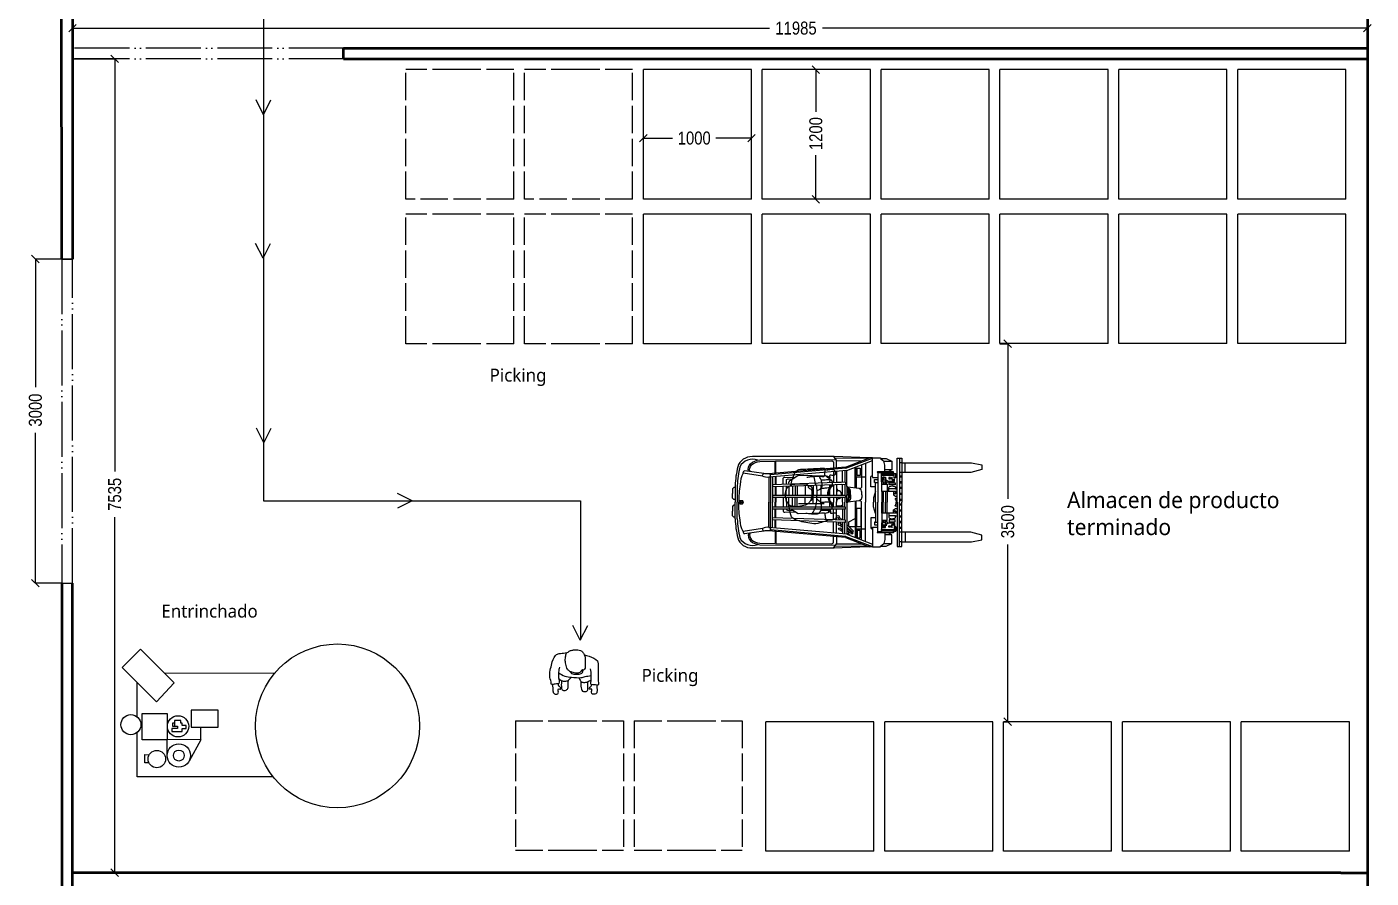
# Model space of a CAD drawing. Header units: millimetres. Extents: x 44692 to 659456, y -26273 to 14445.
# Drawn here: x 51546 to 63988, y -19144 to -11263 of the extents above; entities that cross this region are included whole.
import ezdxf

# ---------------------------------------------------------------- set-up
doc = ezdxf.new("R2010")
doc.units = ezdxf.units.MM
doc.header["$LTSCALE"] = 100
doc.linetypes.add('DASHEDX2', pattern=[3.048, 2.54, -0.508])
doc.linetypes.add('DIVIDEX2', pattern=[6.604, 5.08, -0.508, 0, -0.508, 0, -0.508])
for name, color, linetype in [('Area proceso', 90, 'DASHEDX2'), ('Cotas secundarias', 41, 'Continuous'), ('Maquinas', 200, 'Continuous'), ('Mesas-estantes', 230, 'Continuous'), ('Personal', 171, 'Continuous'), ('Puertas', 43, 'DIVIDEX2'), ('rotulo', 211, 'Continuous'), ('Transporte semielaborado', 30, 'Continuous')]:
    doc.layers.add(name, color=color, linetype=linetype)
doc.layers.add('Flujo personas', color=7, linetype='Continuous', true_color=0x4991c1)
doc.layers.add('Paredes', color=7, linetype='Continuous', lineweight=50)
doc.styles.add('OpenSans', font='OpenSans-Regular.ttf')
doc.styles.add('OpenSansCondensed-Light', font='OpenSansCondensed-Light.ttf')
doc.dimstyles.new('Cotas Mateo', dxfattribs={"dimtxt": 120, "dimasz": 70, "dimexe": 0.375, "dimexo": 0.125, "dimgap": 0.1, "dimtad": 1, "dimdec": 0, "dimzin": 12, "dimdsep": 46, "dimtxsty": 'OpenSansCondensed-Light', "dimblk": 'OBLIQUE', "dimcen": 2.5, "dimazin": 3, "dimtfac": 0.5, "dimtdec": 0, "dimtmove": 2, "dimatfit": 3, "dimarcsym": 0})

# ---------------------------------------------------------------- blocks, each defined once
blk = doc.blocks.new('pa17-16')
for points, knots in [([(5.558, 2.439), (5.555, 2.422), (5.552, 2.385), (5.549, 2.333), (5.571, 2.26), (5.543, 2.259), (5.503, 2.253), (5.479, 2.243), (5.478, 2.281), (5.45, 2.344), (5.466, 2.423), (5.478, 2.503), (5.512, 2.58), (5.555, 2.585), (5.608, 2.596), (5.634, 2.6)], [0, 0, 0, 0, 0.404899, 0.829805, 1.276298, 1.516647, 1.885942, 2.122553, 2.418487, 2.881882, 3.382407, 3.897515, 4.613825, 5.020942, 5.393355, 5.393355, 5.393355, 5.393355]), ([(5.62, 2.554), (5.619, 2.543), (5.615, 2.525), (5.622, 2.49), (5.635, 2.429), (5.661, 2.406), (5.685, 2.391), (5.732, 2.383), (5.772, 2.384), (5.788, 2.397), (5.802, 2.427), (5.815, 2.416), (5.832, 2.43), (5.838, 2.457), (5.832, 2.504), (5.834, 2.562), (5.814, 2.594), (5.794, 2.628), (5.731, 2.639), (5.704, 2.63), (5.668, 2.626), (5.644, 2.605), (5.623, 2.596), (5.621, 2.567), (5.62, 2.554)], [0, 0, 0, 0, 0.297584, 0.631064, 1.068635, 1.39533, 1.69617, 2.097861, 2.458938, 2.716293, 3.010442, 3.199165, 3.447293, 3.731671, 4.119196, 4.541864, 4.881702, 5.22714, 5.673063, 5.989311, 6.327668, 6.644571, 6.906626, 7.259736, 7.259736, 7.259736, 7.259736]), ([(5.82, 2.585), (5.837, 2.582), (5.882, 2.567), (5.976, 2.542), (5.972, 2.461), (5.979, 2.393), (5.981, 2.315), (5.989, 2.261), (5.969, 2.266), (5.94, 2.266), (5.906, 2.267), (5.901, 2.281), (5.909, 2.318), (5.901, 2.361), (5.902, 2.401), (5.896, 2.424), (5.893, 2.435)], [6.682038, 6.682038, 6.682038, 6.682038, 7.076266, 7.806153, 8.304227, 8.77662, 9.284333, 9.649979, 9.844608, 10.160206, 10.472731, 10.661147, 10.998544, 11.371438, 11.724832, 12.051545, 12.051545, 12.051545, 12.051545]), ([(5.672, 2.399), (5.675, 2.395), (5.684, 2.383), (5.704, 2.372), (5.735, 2.37), (5.774, 2.373), (5.809, 2.387), (5.812, 2.401), (5.814, 2.42)], [0.121052, 0.121052, 0.121052, 0.121052, 0.297289, 0.584433, 0.895396, 1.26174, 1.600834, 1.760925, 1.760925, 1.760925, 1.760925]), ([(5.552, 2.381), (5.573, 2.365), (5.622, 2.34), (5.692, 2.338), (5.795, 2.332), (5.838, 2.352), (5.881, 2.361), (5.902, 2.366)], [0, 0, 0, 0, 0.49262, 0.970296, 1.525877, 1.91054, 2.357805, 2.357805, 2.357805, 2.357805]), ([(5.555, 2.321), (5.56, 2.315), (5.571, 2.304), (5.589, 2.292), (5.625, 2.291), (5.661, 2.297), (5.673, 2.315), (5.686, 2.33), (5.691, 2.338)], [0, 0, 0, 0, 0.262594, 0.520609, 0.853848, 1.185107, 1.43842, 1.738028, 1.738028, 1.738028, 1.738028]), ([(5.587, 2.295), (5.587, 2.288), (5.587, 2.267), (5.588, 2.187), (5.635, 2.19), (5.667, 2.213), (5.661, 2.262), (5.66, 2.288), (5.661, 2.301)], [0.078483, 0.078483, 0.078483, 0.078483, 0.321516, 0.797556, 1.122606, 1.448668, 1.830958, 2.166281, 2.166281, 2.166281, 2.166281]), ([(5.771, 2.336), (5.774, 2.331), (5.779, 2.32), (5.795, 2.295), (5.815, 2.285), (5.861, 2.291), (5.884, 2.306), (5.899, 2.312), (5.906, 2.315)], [0, 0, 0, 0, 0.233477, 0.532145, 0.79329, 1.163492, 1.458071, 1.725911, 1.725911, 1.725911, 1.725911]), ([(5.794, 2.299), (5.795, 2.286), (5.798, 2.261), (5.804, 2.2), (5.826, 2.187), (5.867, 2.191), (5.876, 2.212), (5.872, 2.261), (5.871, 2.286), (5.871, 2.298)], [0, 0, 0, 0, 0.353805, 0.775896, 1.041599, 1.377968, 1.615337, 2.001902, 2.313716, 2.313716, 2.313716, 2.313716]), ([(5.491, 2.248), (5.494, 2.237), (5.498, 2.215), (5.497, 2.181), (5.512, 2.145), (5.557, 2.147), (5.563, 2.168), (5.55, 2.213), (5.575, 2.2), (5.591, 2.209), (5.574, 2.226), (5.562, 2.234), (5.556, 2.252), (5.556, 2.26)], [0, 0, 0, 0, 0.324329, 0.654038, 0.980089, 1.31306, 1.562526, 1.890179, 2.123217, 2.319335, 2.559559, 2.78492, 3.066636, 3.066636, 3.066636, 3.066636]), ([(5.971, 2.265), (5.97, 2.255), (5.969, 2.234), (5.979, 2.202), (5.967, 2.164), (5.922, 2.163), (5.913, 2.183), (5.923, 2.229), (5.899, 2.213), (5.882, 2.221), (5.898, 2.24), (5.908, 2.248), (5.912, 2.262), (5.913, 2.268)], [0.038839, 0.038839, 0.038839, 0.038839, 0.324329, 0.654038, 0.980089, 1.31306, 1.562526, 1.890179, 2.123217, 2.319335, 2.559559, 2.78492, 2.989829, 2.989829, 2.989829, 2.989829])]:
    blk.add_open_spline(points, degree=3, knots=knots)
blk = doc.blocks.new('_OBLIQUE')
at = {"color": 0, "linetype": 'ByBlock'}
blk.add_line((-0.5, -0.5), (0.5, 0.5), dxfattribs=at)
blk = doc.blocks.new('*D65')
at = {"layer": 'Cotas secundarias', "color": 0, "lineweight": -2, "transparency": 16777216}
for p, q in [((57253, -12293), (57253, -12293)), ((57253, -12293), (57523, -12293)), ((58253, -12293), (57923, -12293)), ((58253, -12293), (58253, -12293))]:
    blk.add_line(p, q, dxfattribs=at)
at = {"layer": 'Defpoints', "color": 0, "transparency": 16777216}
for p in [(57253, -12293), (58253, -12293), (58253, -12293)]:
    blk.add_point(p, dxfattribs=at)
at = {"layer": 'Cotas secundarias', "color": 0, "lineweight": -2, "transparency": 16777216, "xscale": 70, "yscale": 70, "zscale": 70, "rotation": 180}
blk.add_blockref('_OBLIQUE', (57253, -12293), dxfattribs=at)
at = {"layer": 'Cotas secundarias', "color": 0, "lineweight": -2, "transparency": 16777216, "xscale": 70, "yscale": 70, "zscale": 70}
blk.add_blockref('_OBLIQUE', (58253, -12293), dxfattribs=at)
at = {"layer": 'Cotas secundarias', "color": 0, "transparency": 16777216, "insert": (57723, -12293), "char_height": 120, "attachment_point": 5, "style": 'OpenSansCondensed-Light'}
blk.add_mtext('1000', dxfattribs=at)
blk = doc.blocks.new('*D66')
at = {"layer": 'Cotas secundarias', "color": 0, "lineweight": -2, "transparency": 16777216}
for p, q in [((51968, -11559), (51968, -11275)), ((51968, -11275), (58419, -11275)), ((63953, -11275), (58911, -11275)), ((63953, -11559), (63953, -11275))]:
    blk.add_line(p, q, dxfattribs=at)
at = {"layer": 'Defpoints', "color": 0, "transparency": 16777216}
for p in [(51968, -11275), (51968, -11559), (63953, -11559)]:
    blk.add_point(p, dxfattribs=at)
at = {"layer": 'Cotas secundarias', "color": 0, "lineweight": -2, "transparency": 16777216, "xscale": 70, "yscale": 70, "zscale": 70, "rotation": 180}
blk.add_blockref('_OBLIQUE', (51968, -11275), dxfattribs=at)
at = {"layer": 'Cotas secundarias', "color": 0, "lineweight": -2, "transparency": 16777216, "xscale": 70, "yscale": 70, "zscale": 70}
blk.add_blockref('_OBLIQUE', (63953, -11275), dxfattribs=at)
at = {"layer": 'Cotas secundarias', "color": 0, "transparency": 16777216, "insert": (58665, -11275), "char_height": 120, "attachment_point": 5, "style": 'OpenSansCondensed-Light'}
blk.add_mtext('11985', dxfattribs=at)
blk = doc.blocks.new('*D67')
at = {"layer": 'Cotas secundarias', "color": 0, "lineweight": -2, "transparency": 16777216}
for p, q in [((51968, -11559), (52360, -11559)), ((52359, -11559), (52359, -15380)), ((52359, -19094), (52359, -15803)), ((51968, -19094), (52360, -19094))]:
    blk.add_line(p, q, dxfattribs=at)
at = {"layer": 'Defpoints', "color": 0, "transparency": 16777216}
for p in [(51968, -11559), (51968, -19094), (52359, -19094)]:
    blk.add_point(p, dxfattribs=at)
at = {"layer": 'Cotas secundarias', "color": 0, "lineweight": -2, "transparency": 16777216, "xscale": 70, "yscale": 70, "zscale": 70}
for p, rotation in [((52359, -11559), 90), ((52359, -19094), 270)]:
    blk.add_blockref('_OBLIQUE', p, dxfattribs=dict(at, rotation=rotation))
at = {"layer": 'Cotas secundarias', "color": 0, "transparency": 16777216, "insert": (52359, -15591), "char_height": 120, "attachment_point": 5, "rotation": 90, "style": 'OpenSansCondensed-Light'}
blk.add_mtext('7535', dxfattribs=at)
blk = doc.blocks.new('*D75')
at = {"layer": 'Cotas secundarias', "color": 0, "lineweight": -2, "transparency": 16777216}
for p, q in [((60553, -14196), (60625, -14196)), ((60625, -14196), (60625, -15633)), ((60625, -17696), (60625, -16056)), ((60587, -17696), (60625, -17696))]:
    blk.add_line(p, q, dxfattribs=at)
at = {"layer": 'Defpoints', "color": 0, "transparency": 16777216}
for p in [(60553, -14196), (60625, -14196), (60587, -17696)]:
    blk.add_point(p, dxfattribs=at)
at = {"layer": 'Cotas secundarias', "color": 0, "lineweight": -2, "transparency": 16777216, "xscale": 70, "yscale": 70, "zscale": 70}
for p, rotation in [((60625, -14196), 90), ((60625, -17696), 270)]:
    blk.add_blockref('_OBLIQUE', p, dxfattribs=dict(at, rotation=rotation))
at = {"layer": 'Cotas secundarias', "color": 0, "transparency": 16777216, "insert": (60625, -15844), "char_height": 120, "attachment_point": 5, "rotation": 90, "style": 'OpenSansCondensed-Light'}
blk.add_mtext('3500', dxfattribs=at)
blk = doc.blocks.new('*D92')
at = {"layer": 'Cotas secundarias', "color": 0, "lineweight": -2, "transparency": 16777216}
for p, q in [((51868, -13413), (51625, -13413)), ((51625, -13413), (51625, -14600)), ((51625, -16413), (51625, -15023)), ((51868, -16413), (51625, -16413))]:
    blk.add_line(p, q, dxfattribs=at)
at = {"layer": 'Defpoints', "color": 0, "transparency": 16777216}
for p in [(51868, -13413), (51625, -16413), (51868, -16413)]:
    blk.add_point(p, dxfattribs=at)
at = {"layer": 'Cotas secundarias', "color": 0, "lineweight": -2, "transparency": 16777216, "xscale": 70, "yscale": 70, "zscale": 70}
for p, rotation in [((51625, -13413), 90), ((51625, -16413), 270)]:
    blk.add_blockref('_OBLIQUE', p, dxfattribs=dict(at, rotation=rotation))
at = {"layer": 'Cotas secundarias', "color": 0, "transparency": 16777216, "insert": (51625, -14811), "char_height": 120, "attachment_point": 5, "rotation": 90, "style": 'OpenSansCondensed-Light'}
blk.add_mtext('3000', dxfattribs=at)
blk = doc.blocks.new('*D98')
at = {"layer": 'Cotas secundarias', "color": 0, "lineweight": -2, "transparency": 16777216}
for p, q in [((58849, -11659), (58850, -11659)), ((58849, -11659), (58849, -12051)), ((58849, -12859), (58849, -12451)), ((58849, -12859), (58850, -12859))]:
    blk.add_line(p, q, dxfattribs=at)
at = {"layer": 'Defpoints', "color": 0, "transparency": 16777216}
for p in [(58849, -11659), (58849, -12859), (58849, -12859)]:
    blk.add_point(p, dxfattribs=at)
at = {"layer": 'Cotas secundarias', "color": 0, "lineweight": -2, "transparency": 16777216, "xscale": 70, "yscale": 70, "zscale": 70}
for p, rotation in [((58849, -11659), 90), ((58849, -12859), 270)]:
    blk.add_blockref('_OBLIQUE', p, dxfattribs=dict(at, rotation=rotation))
at = {"layer": 'Cotas secundarias', "color": 0, "transparency": 16777216, "insert": (58849, -12251), "char_height": 120, "attachment_point": 5, "rotation": 90, "style": 'OpenSansCondensed-Light'}
blk.add_mtext('1200', dxfattribs=at)

msp = doc.modelspace()

# ---------------------------------------------------------------- linework, layer by layer
for p, q in [((51868.21, -13413.342), (51968.21, -13413.342)), ((51868.21, -16413.342), (51968.21, -16413.342))]:
    msp.add_line(p, q)
msp.add_lwpolyline([(63953.09, -11284.051), (63953.09, -14939.918)])
at = {"layer": 'Area proceso'}
for p, q in [((55553.09, -11658.721), (55053.09, -11658.721)), ((55053.09, -12857.344), (55053.09, -11658.721)), ((56053.09, -11658.721), (55553.09, -11658.721)), ((56053.09, -12857.344), (56053.09, -11658.721)), ((56653.09, -11658.721), (56153.09, -11658.721)), ((56153.09, -12857.344), (56153.09, -11658.721)), ((57153.09, -11658.721), (56653.09, -11658.721)), ((57153.09, -12857.344), (57153.09, -11658.721)), ((56053.09, -12857.344), (55053.09, -12857.344)), ((57153.09, -12857.344), (56153.09, -12857.344)), ((55553.09, -12997.418), (55053.09, -12997.418)), ((55053.09, -14196.041), (55053.09, -12997.418)), ((56053.09, -12997.418), (55553.09, -12997.418)), ((56053.09, -14196.041), (56053.09, -12997.418)), ((56653.09, -12997.418), (56153.09, -12997.418)), ((56153.09, -14196.041), (56153.09, -12997.418)), ((57153.09, -12997.418), (56653.09, -12997.418)), ((57153.09, -14196.041), (57153.09, -12997.418)), ((55553.09, -14196.041), (55053.09, -14196.041)), ((56053.09, -14196.041), (55553.09, -14196.041)), ((56653.09, -14196.041), (56153.09, -14196.041)), ((57153.09, -14196.041), (56653.09, -14196.041)), ((56067.64, -17686.839), (56567.64, -17686.839)), ((56067.64, -17686.839), (56067.64, -18885.462)), ((56567.64, -17686.839), (57067.64, -17686.839)), ((57067.64, -17686.839), (57067.64, -18885.462)), ((57167.64, -17686.839), (57667.64, -17686.839)), ((57167.64, -17686.839), (57167.64, -18885.462)), ((57667.64, -17686.839), (58167.64, -17686.839)), ((58167.64, -17686.839), (58167.64, -18885.462)), ((56067.64, -18885.462), (56567.64, -18885.462)), ((56567.64, -18885.462), (57067.64, -18885.462)), ((57167.64, -18885.462), (57667.64, -18885.462)), ((57667.64, -18885.462), (58167.64, -18885.462)), ((53210.838, -19094.165), (51968.21, -19094.165))]:
    msp.add_line(p, q, dxfattribs=at)
at = {"layer": 'Flujo personas'}
for p, q in [((53737.192, -10880.454), (53737.192, -15652.269)), ((53735.923, -12076.258), (53667.561, -11939.534)), ((53735.923, -12076.258), (53804.285, -11939.534)), ((53732.161, -13404.999), (53663.799, -13268.274)), ((53732.161, -13404.999), (53800.524, -13268.274)), ((53739.467, -15114.079), (53671.105, -14977.355)), ((53739.467, -15114.079), (53807.829, -14977.355)), ((53737.192, -15652.269), (56671.154, -15652.269)), ((55112.58, -15651.165), (54975.856, -15582.803)), ((55112.58, -15651.165), (54975.856, -15719.527)), ((56671.154, -15652.269), (56671.154, -16939.188)), ((56668.804, -16940.925), (56600.442, -16804.201)), ((56668.804, -16940.925), (56737.166, -16804.201))]:
    msp.add_line(p, q, dxfattribs=at)
at = {"layer": 'Maquinas'}
for p, q in [((52429.126, -17194.912), (52598.684, -17025.148)), ((52598.684, -17025.148), (52909.801, -17335.887)), ((52747.328, -17512.726), (52429.126, -17194.912)), ((53839.124, -17247.883), (52823.159, -17249.349)), ((52568.21, -17652.093), (52568.21, -17333.826)), ((52747.328, -17512.726), (52909.801, -17335.887)), ((53155.595, -17589.198), (53065.912, -17589.198)), ((53065.912, -17589.198), (53065.912, -17747.27)), ((53316.496, -17589.198), (53155.595, -17589.198)), ((53316.496, -17747.27), (53316.496, -17589.198)), ((52939.108, -17759.348), (52889.013, -17759.348)), ((52889.013, -17759.348), (52889.013, -17786.35)), ((52889.013, -17786.35), (52984.528, -17786.35)), ((52911.278, -17710.902), (52892.989, -17710.902)), ((52892.989, -17710.902), (52892.989, -17738.699)), ((52892.989, -17738.699), (52939.108, -17738.699)), ((52971.71, -17683.899), (52911.278, -17683.899)), ((52911.278, -17683.899), (52911.278, -17710.902)), ((52911.278, -17710.902), (52911.278, -17738.699)), ((52939.108, -17738.699), (52939.108, -17759.348)), ((52971.71, -17709.313), (52971.71, -17683.899)), ((52983.638, -17709.313), (52971.71, -17709.313)), ((52983.638, -17731.551), (52983.638, -17709.313)), ((53021.805, -17731.551), (52983.638, -17731.551)), ((52983.638, -17782.38), (52983.638, -17758.554)), ((52983.638, -17758.554), (53021.805, -17758.554)), ((52984.528, -17786.35), (52983.638, -17782.38)), ((53021.805, -17758.554), (53021.805, -17731.551)), ((53065.912, -17747.27), (53155.595, -17747.27)), ((53155.595, -17864.506), (53155.595, -17747.27)), ((53155.595, -17747.27), (53316.496, -17747.27)), ((52568.21, -18206.694), (52568.21, -17794.709)), ((52844.375, -18009.105), (52845.704, -17862.801)), ((53155.595, -17864.506), (52845.714, -17861.692)), ((53155.595, -17864.506), (53047.58, -18061.223)), ((52636.736, -18076.583), (52636.736, -17999.564)), ((52636.736, -17999.564), (52678.426, -18003.306)), ((52676.652, -18076.583), (52636.736, -18076.583)), ((52676.652, -18076.583), (52676.652, -18076.583)), ((53826.082, -18206.694), (52568.21, -18206.694))]:
    msp.add_line(p, q, dxfattribs=at)
msp.add_lwpolyline([(52845.704, -17862.801), (52613.492, -17862.801), (52613.492, -17620.448), (52845.704, -17620.448)], close=True, dxfattribs=at)
for centre, radius in [((54420.783, -17735.289), 758.876), ((52508.968, -17723.401), 92.706), ((52945.475, -17738.762), 98.48), ((52952.661, -18009.105), 108.286), ((52749.15, -18041.679), 80.463), ((52952.661, -18009.105), 50.895)]:
    msp.add_circle(centre, radius, dxfattribs=at)
at = {"layer": 'Mesas-estantes'}
for p, q in [((57753.09, -11658.721), (57253.09, -11658.721)), ((57253.09, -12857.344), (57253.09, -11658.721)), ((58253.09, -11658.721), (57753.09, -11658.721)), ((58253.09, -12857.344), (58253.09, -11658.721)), ((58853.09, -11658.721), (58353.09, -11658.721)), ((58353.09, -12857.344), (58353.09, -11658.721)), ((59353.09, -11658.721), (58853.09, -11658.721)), ((59353.09, -12857.344), (59353.09, -11658.721)), ((59953.09, -11658.721), (59453.09, -11658.721)), ((59453.09, -12857.344), (59453.09, -11658.721)), ((60453.09, -11658.721), (59953.09, -11658.721)), ((60453.09, -12857.344), (60453.09, -11658.721)), ((61053.09, -11658.721), (60553.09, -11658.721)), ((60553.09, -12857.344), (60553.09, -11658.721)), ((61553.09, -11658.721), (61053.09, -11658.721)), ((61553.09, -12857.344), (61553.09, -11658.721)), ((62153.09, -11658.721), (61653.09, -11658.721)), ((61653.09, -12857.344), (61653.09, -11658.721)), ((62653.09, -11658.721), (62153.09, -11658.721)), ((62653.09, -12857.344), (62653.09, -11658.721)), ((63253.09, -11658.721), (62753.09, -11658.721)), ((62753.09, -12857.344), (62753.09, -11658.721)), ((63753.09, -11658.721), (63253.09, -11658.721)), ((63753.09, -12857.344), (63753.09, -11658.721)), ((58253.09, -12857.344), (57253.09, -12857.344)), ((58853.09, -12857.344), (58353.09, -12857.344)), ((59353.09, -12857.344), (58853.09, -12857.344)), ((59953.09, -12857.344), (59453.09, -12857.344)), ((60453.09, -12857.344), (59953.09, -12857.344)), ((61053.09, -12857.344), (60553.09, -12857.344)), ((61553.09, -12857.344), (61053.09, -12857.344)), ((62153.09, -12857.344), (61653.09, -12857.344)), ((62653.09, -12857.344), (62153.09, -12857.344)), ((63253.09, -12857.344), (62753.09, -12857.344)), ((63753.09, -12857.344), (63253.09, -12857.344)), ((57753.09, -12997.418), (57253.09, -12997.418)), ((57253.09, -14196.041), (57253.09, -12997.418)), ((58253.09, -12997.418), (57753.09, -12997.418)), ((58253.09, -14196.041), (58253.09, -12997.418)), ((58853.09, -12997.19), (58353.09, -12997.19)), ((58353.09, -14195.813), (58353.09, -12997.19)), ((59353.09, -12997.19), (58853.09, -12997.19)), ((59353.09, -14195.813), (59353.09, -12997.19)), ((59953.09, -12997.19), (59453.09, -12997.19)), ((59453.09, -14195.813), (59453.09, -12997.19)), ((60453.09, -12997.19), (59953.09, -12997.19)), ((60453.09, -14195.813), (60453.09, -12997.19)), ((61053.09, -12997.19), (60553.09, -12997.19)), ((60553.09, -14195.813), (60553.09, -12997.19)), ((61553.09, -12997.19), (61053.09, -12997.19)), ((61553.09, -14195.813), (61553.09, -12997.19)), ((62153.09, -12997.19), (61653.09, -12997.19)), ((61653.09, -14195.813), (61653.09, -12997.19)), ((62653.09, -12997.19), (62153.09, -12997.19)), ((62653.09, -14195.813), (62653.09, -12997.19)), ((63253.09, -12997.19), (62753.09, -12997.19)), ((62753.09, -14195.813), (62753.09, -12997.19)), ((63753.09, -12997.19), (63253.09, -12997.19)), ((63753.09, -14195.813), (63753.09, -12997.19)), ((57753.09, -14196.041), (57253.09, -14196.041)), ((58253.09, -14196.041), (57753.09, -14196.041)), ((58853.09, -14195.813), (58353.09, -14195.813)), ((59353.09, -14195.813), (58853.09, -14195.813)), ((59953.09, -14195.813), (59453.09, -14195.813)), ((60453.09, -14195.813), (59953.09, -14195.813)), ((61053.09, -14195.813), (60553.09, -14195.813)), ((61553.09, -14195.813), (61053.09, -14195.813)), ((62153.09, -14195.813), (61653.09, -14195.813)), ((62653.09, -14195.813), (62153.09, -14195.813)), ((63253.09, -14195.813), (62753.09, -14195.813)), ((63753.09, -14195.813), (63253.09, -14195.813)), ((58886.672, -17695.813), (58386.672, -17695.813)), ((58386.672, -18894.436), (58386.672, -17695.813)), ((59386.672, -17695.813), (58886.672, -17695.813)), ((59386.672, -18894.436), (59386.672, -17695.813)), ((59986.672, -17695.813), (59486.672, -17695.813)), ((59486.672, -18894.436), (59486.672, -17695.813)), ((60486.672, -17695.813), (59986.672, -17695.813)), ((60486.672, -18894.436), (60486.672, -17695.813)), ((61086.672, -17695.813), (60586.672, -17695.813)), ((60586.672, -18894.436), (60586.672, -17695.813)), ((61586.672, -17695.813), (61086.672, -17695.813)), ((61586.672, -18894.436), (61586.672, -17695.813)), ((62186.672, -17695.813), (61686.672, -17695.813)), ((61686.672, -18894.436), (61686.672, -17695.813)), ((62686.672, -17695.813), (62186.672, -17695.813)), ((62686.672, -18894.436), (62686.672, -17695.813)), ((63286.672, -17695.813), (62786.672, -17695.813)), ((62786.672, -18894.436), (62786.672, -17695.813)), ((63786.672, -17695.813), (63286.672, -17695.813)), ((63786.672, -18894.436), (63786.672, -17695.813)), ((58886.672, -18894.436), (58386.672, -18894.436)), ((59386.672, -18894.436), (58886.672, -18894.436)), ((59986.672, -18894.436), (59486.672, -18894.436)), ((60486.672, -18894.436), (59986.672, -18894.436)), ((61086.672, -18894.436), (60586.672, -18894.436)), ((61586.672, -18894.436), (61086.672, -18894.436)), ((62186.672, -18894.436), (61686.672, -18894.436)), ((62686.672, -18894.436), (62186.672, -18894.436)), ((63286.672, -18894.436), (62786.672, -18894.436)), ((63786.672, -18894.436), (63286.672, -18894.436))]:
    msp.add_line(p, q, dxfattribs=at)
at = {"layer": 'Paredes'}
for p, q in [((51868.21, -13413.342), (51867.458, -1952.464)), ((51968.21, -2952.442), (51968.21, -13413.342)), ((63953.09, -10834.072), (63953.09, -21807.991)), ((54477.905, -11458.721), (63953.09, -11458.721)), ((54477.905, -11558.721), (54477.905, -11458.721)), ((54477.905, -11558.721), (63953.09, -11558.721)), ((51868.21, -16413.342), (51868.21, -20842.788)), ((51968.21, -20842.788), (51968.21, -16413.342)), ((63706.274, -19094.165), (51968.21, -19094.165)), ((63706.274, -19094.165), (63953.09, -19094.165))]:
    msp.add_line(p, q, dxfattribs=at)
at = {"layer": 'Puertas'}
for p, q in [((54477.905, -11458.721), (51968.21, -11458.721)), ((54477.905, -11558.721), (51968.21, -11558.721)), ((51968.21, -13413.342), (51868.21, -13413.349)), ((51868.21, -13413.349), (51868.21, -16413.342)), ((51968.21, -16413.342), (51968.21, -13413.342))]:
    msp.add_line(p, q, dxfattribs=at)
at = {"layer": 'Transporte semielaborado'}
for p, q in [((59019.366, -15241.477), (58261.737, -15241.477)), ((59336.392, -15252.892), (59019.366, -15241.477)), ((59373.765, -15252.892), (59336.392, -15252.892)), ((59124.326, -15338.455), (58411.571, -15400.166)), ((59135.591, -15370.367), (58414.398, -15432.808)), ((59135.591, -15516.952), (59135.591, -15370.367)), ((59211.176, -15532.771), (59211.176, -15341.214)), ((59269.926, -15318.362), (59269.926, -15528.504)), ((58100.922, -15510.672), (58100.922, -15664.838)), ((58120.834, -15510.672), (58120.834, -15664.838)), ((58414.398, -15432.808), (58414.398, -15664.838)), ((58447.552, -15429.938), (58447.552, -15664.838)), ((59123.78, -15479.252), (58447.552, -15501.464)), ((59123.78, -15500.576), (58447.552, -15522.788)), ((59040.512, -15532.692), (59053.379, -15556.153)), ((59249.132, -15536.756), (59143.023, -15525.616)), ((59222.295, -15431.133), (59222.295, -15533.938)), ((58100.922, -15819.004), (58100.922, -15664.838)), ((58120.834, -15819.004), (58120.834, -15664.838)), ((58414.398, -15896.868), (58414.398, -15664.838)), ((58447.552, -15899.738), (58447.552, -15664.838)), ((59040.512, -15553.146), (59045.908, -15562.603)), ((59040.512, -15634.837), (59045.908, -15625.38)), ((59040.512, -15655.291), (59053.379, -15631.829)), ((59094.401, -15588.75), (59083.213, -15588.75)), ((59094.401, -15599.232), (59083.236, -15599.232)), ((59150.796, -15588.75), (59135.591, -15588.75)), ((59150.808, -15599.232), (59135.591, -15599.232)), ((59135.591, -15671.031), (59135.591, -15817.616)), ((59249.132, -15651.227), (59143.023, -15662.367)), ((59211.176, -15655.212), (59211.176, -15988.462)), ((59222.295, -15912.238), (59222.295, -15654.044)), ((59269.926, -16011.314), (59269.926, -15659.479)), ((59135.591, -15959.309), (58414.398, -15896.868)), ((59123.78, -15829.1), (58447.552, -15806.888)), ((59123.78, -15850.424), (58447.552, -15828.212)), ((59090.972, -15828.022), (59063.796, -15801.679)), ((59094.401, -15877.7), (59080.171, -15867.495)), ((59094.401, -15919.576), (59083.583, -15911.818)), ((59135.591, -15812.724), (59135.591, -15959.309)), ((59198.104, -15931.869), (59135.591, -15871.273)), ((59193.634, -15948.869), (59135.591, -15907.241)), ((59124.326, -15991.221), (58411.571, -15929.51)), ((59165.891, -15970.848), (59135.591, -15949.117)), ((59185.457, -15960.27), (59193.634, -15948.869)), ((59188.338, -15941.943), (59198.104, -15931.869)), ((59019.366, -16088.199), (58261.737, -16088.199)), ((59336.392, -16076.784), (59011.906, -16088.199)), ((59373.765, -16076.784), (59336.392, -16076.784))]:
    msp.add_line(p, q, dxfattribs=at)
for points in [[(58224.133, -15378.761, -0.29174969), (58244.389, -15308.694, -0.172494081), (58329.205, -15272.428), (59030.55, -15267.128)], [(58239.545, -15380.945, -0.325315952), (58253.614, -15318.934, -0.172083713), (58329.697, -15286.206), (58471.412, -15285.135)], [(58477.262, -15285.091), (58996.875, -15281.164, -0.416428404), (59011.776, -15295.953), (59011.776, -15348.2)], [(59373.765, -15427.912), (59373.765, -15252.892), (59446.596, -15252.892), (59446.596, -15259.824), (59500.353, -15259.824), (59550.641, -15282.351), (59550.641, -15364.374), (59517.116, -15381.125), (59421.142, -15381.125, 1), (59421.142, -15390.585, 0.574725905)], [(58177.153, -15396.238, 0.128393173), (58147.934, -15499.704, 0.039514736), (58135.565, -15664.838, -1.638148121)], [(58177.153, -15396.238, -0.472690394), (58189.087, -15373.793, 10.017511621)], [(58414.398, -15432.808, -0.174403033), (58355.087, -15421.459), (58177.153, -15396.238)], [(58409.298, -15400.443, -0.103685363), (58365.808, -15398.842), (58189.087, -15373.793)], [(58355.087, -15421.459, -0.32735928), (58365.808, -15398.842, -0.32735928)], [(58414.398, -15432.808, 1.046942262), (58409.298, -15400.443, 0.119336662)], [(58978.765, -15484.015), (58979.987, -15455.613, 0.427925372), (58947.452, -15423.1), (58684.947, -15417.54), (58615.842, -15461.865, 0.455962165), (58598.926, -15496.492)], [(59400.482, -15520.834), (59357.002, -15520.834), (59357.002, -15427.912, -1), (59373.765, -15427.912), (59373.765, -15434.844), (59421.142, -15434.844)], [(58100.922, -15526.763, 0.53388347), (58076.975, -15551.106), (58076.975, -15583.288)], [(58545.103, -15498.259), (58545.285, -15449.309, -0.402828584), (58563.067, -15431.001), (58656.268, -15435.936)], [(59169.713, -15593.991), (59169.713, -15557.755, 0.24620148), (59158.315, -15536.011, 0.052450359), (59140.655, -15525.348, 0.052450359)], [(59274.882, -15593.991), (59274.882, -15571.733, 0.293847418), (59249.132, -15536.756, 0.108404505)], [(59523.459, -15564.639), (59524.63, -15527.194, -0.300444388), (59531.566, -15517.374, -0.188214261), (59576.074, -15517.374, -0.040172044), (59584.907, -15521.667), (59584.907, -15540.479), (59600.367, -15540.479)], [(58100.922, -15639.812, -0.53388347), (58076.975, -15615.469), (58076.975, -15583.288)], [(58177.153, -15933.438, -0.128393173), (58147.934, -15829.972, -0.039514736), (58135.565, -15664.838, 1.638148121)], [(58144.513, -15664.838), (58144.763, -15649.462), (58169.222, -15649.462, -0.23093741), (58169.222, -15649.462, 1.427368872)], [(58144.513, -15664.838), (58144.763, -15649.462), (58169.222, -15649.462, -0.23093741), (58169.222, -15649.462, 1.427368872)], [(58144.513, -15664.838), (58144.763, -15680.214), (58169.222, -15680.214, 0.23093741), (58169.222, -15680.214, -1.427368872)], [(58144.513, -15664.838), (58144.763, -15680.214), (58169.222, -15680.214, 0.23093741), (58169.222, -15680.214, -1.427368872)], [(58169.222, -15680.214, 0.43681901), (58169.222, -15649.462, 1.028628327)], [(58169.222, -15649.462, -0.43681901), (58169.222, -15680.214, -1.028628327)], [(59169.713, -15593.991), (59169.713, -15630.228, -0.24620148), (59158.315, -15651.972, -0.051997491), (59140.816, -15662.559, -0.051997491)], [(59274.882, -15593.991), (59274.882, -15616.25, -0.290128044), (59249.432, -15651.195, -0.108404505)], [(59600.367, -15629.28), (59589.283, -15629.28, 0.662964921), (59584.425, -15637.667, -0.074694225), (59590.883, -15652.973), (59590.883, -15664.838)], [(59600.367, -15700.396), (59589.283, -15700.396, -0.662964921), (59584.425, -15692.009, 0.074694225), (59590.883, -15676.703), (59590.883, -15664.838)], [(58100.922, -15689.864, 0.53388347), (58076.975, -15714.207), (58076.975, -15746.388)], [(58100.922, -15802.913, -0.53388347), (58076.975, -15778.57), (58076.975, -15746.388)], [(58545.241, -15726.921), (58545.285, -15738.673, 0.402828584), (58563.067, -15756.981), (58656.268, -15752.047)], [(58979.753, -15726.921), (58979.987, -15732.37, -0.427925372), (58947.452, -15764.882), (58684.947, -15770.443), (58617.095, -15726.921)], [(59523.459, -15765.037), (59524.63, -15802.482, 0.300444388), (59531.566, -15812.301, 0.188214261), (59576.074, -15812.301, 0.040172044), (59584.907, -15808.009), (59584.907, -15789.197), (59600.367, -15789.197)], [(58414.398, -15896.868, 0.174403033), (58355.087, -15908.217), (58177.153, -15933.438)], [(58355.087, -15908.217, 0.32735928), (58365.808, -15930.833, 0.32735928)], [(58414.398, -15896.868, -1.046942262), (58409.298, -15929.233, -0.119336662)], [(59400.482, -15808.842), (59357.002, -15808.842), (59357.002, -15901.764, 1), (59373.765, -15901.764), (59373.765, -15894.832), (59421.142, -15894.832)], [(59373.765, -15901.764), (59373.765, -16076.784), (59446.596, -16076.784), (59446.596, -16069.852), (59500.353, -16069.852), (59550.641, -16047.325), (59550.641, -15965.302), (59517.116, -15948.551), (59421.142, -15948.551, -1), (59421.142, -15939.091, -0.574725905)], [(58177.153, -15933.438, 0.472690394), (58189.087, -15955.883, -10.017511621)], [(58409.298, -15929.233, 0.103685363), (58365.808, -15930.833), (58189.087, -15955.883)], [(58224.133, -15950.915, 0.29174969), (58244.389, -16020.982, 0.172494081), (58329.205, -16057.248), (59030.55, -16062.548)], [(58239.545, -15948.731, 0.325315952), (58253.614, -16010.742, 0.172083713), (58329.697, -16043.47), (58471.412, -16044.541)], [(58477.262, -16044.585), (58996.875, -16048.512, 0.416428404), (59011.776, -16033.723), (59011.776, -15981.476)]]:
    msp.add_lwpolyline(points, format="xyb", dxfattribs=at)
for points in [[(58472.242, -15394.913), (58471.412, -15285.135)], [(58472.242, -15394.913), (58471.412, -15285.135)], [(58478.092, -15394.869), (58477.262, -15285.091)], [(59011.906, -15241.477), (59040.512, -15280.835)], [(59336.392, -15255.968), (59023.615, -15257.587)], [(59040.512, -15280.835), (59277.058, -15279.047)], [(59040.512, -15345.712), (59040.512, -15280.835)], [(59124.326, -15338.455), (59344.3, -15252.892)], [(59127.308, -15348.544), (59373.765, -15254.619)], [(59135.675, -15370.581), (59373.765, -15277.972)], [(59446.596, -15259.824), (59477.232, -15282.351)], [(59487.636, -15381.125), (59488.214, -15319.319), (59477.232, -15282.351), (59550.641, -15282.351)], [(59600.367, -15664.838), (59600.367, -15256), (59622.161, -15256), (59622.161, -15664.838)], [(59622.161, -15256), (59644.706, -15256), (59644.706, -15664.838)], [(59644.706, -15299.842), (59622.161, -15299.842)], [(59644.706, -15299.842), (60289.868, -15299.842), (60386.436, -15317.115), (60386.436, -15359.92)], [(59675.141, -15388.457), (59675.141, -15299.842)], [(59127.308, -15348.544), (58427.974, -15410.826)], [(58472.49, -15427.779), (58472.49, -15500.645)], [(58472.49, -15427.779), (58472.49, -15500.645)], [(58478.34, -15427.779), (58478.34, -15500.645)], [(59011.776, -15381.087), (59011.776, -15482.931)], [(59040.512, -15378.599), (59040.512, -15481.987)], [(59094.401, -15480.217), (59094.401, -15373.933)], [(59117.055, -15371.972), (59117.055, -15479.473)], [(59307.323, -15431.133), (59222.295, -15431.133), (59222.295, -15336.889)], [(59307.323, -15303.816), (59307.323, -15664.838)], [(59458.735, -15565.167), (59457.308, -15390.29), (59421.142, -15390.585), (59421.142, -15664.838)], [(59457.308, -15390.29), (59566.681, -15390.29), (59566.681, -15381.125), (59517.116, -15381.125)], [(59550.641, -15364.374), (59487.793, -15364.374)], [(59600.367, -15433.111), (59588.502, -15433.111), (59588.502, -15404.23), (59600.367, -15404.23)], [(59644.706, -15388.457), (59622.161, -15388.457)], [(59644.706, -15421.5), (59622.161, -15421.5)], [(60282.729, -15388.457), (59644.706, -15388.457)], [(60386.436, -15359.92), (60282.729, -15388.457), (60282.729, -15388.457)], [(58428.771, -15431.564), (58428.771, -15664.838)], [(58472.49, -15521.969), (58472.49, -15602.755)], [(58472.49, -15521.969), (58472.49, -15602.755)], [(58478.34, -15521.969), (58478.34, -15602.755)], [(58544.746, -15593.991), (58545.023, -15519.586)], [(58574.547, -15593.991), (58576.044, -15518.568)], [(58576.468, -15497.229), (58577.077, -15466.54), (58578.154, -15454.155), (58593.242, -15448.232), (58633.514, -15450.53)], [(58598.926, -15517.816), (58598.926, -15593.991)], [(58631.94, -15516.732), (58631.94, -15593.991)], [(58657.064, -15515.906), (58657.064, -15593.991)], [(58675.937, -15515.286), (58675.937, -15593.991)], [(58748.437, -15512.905), (58748.437, -15593.991)], [(58824.975, -15510.391), (58824.975, -15593.991)], [(58895.826, -15508.064), (58895.826, -15593.991)], [(58978.765, -15524.671), (58978.765, -15505.34)], [(58978.765, -15602.755), (58978.765, -15543.927)], [(59011.776, -15504.255), (59011.776, -15602.755)], [(59040.512, -15503.311), (59040.512, -15602.755)], [(59094.401, -15602.755), (59094.401, -15501.541)], [(59117.055, -15500.797), (59117.055, -15602.755)], [(59123.78, -15479.252), (59123.78, -15500.576)], [(59135.591, -15516.952), (59135.591, -15593.991)], [(59400.354, -15479.829), (59391.681, -15479.856), (59391.681, -15455.061), (59421.142, -15455.061)], [(59400.932, -15664.838), (59400.354, -15479.829), (59421.142, -15479.829)], [(59572.131, -15446.917), (59566.737, -15465.72), (59557.957, -15465.97), (59554.068, -15470.859), (59519.573, -15470.859), (59511.545, -15465.469), (59503.893, -15465.469), (59499.503, -15461.332), (59499.503, -15446.792), (59493.705, -15451.555)], [(59493.705, -15488.239), (59502.89, -15487.781), (59512.549, -15474.745), (59573.386, -15474.745), (59576.271, -15468.101), (59576.271, -15454.062), (59572.131, -15446.917)], [(59508.445, -15497.735), (59508.445, -15664.838)], [(59584.907, -15540.479), (59524.044, -15538.576)], [(59536.632, -15448.421), (59538.89, -15434.884), (59525.594, -15434.884), (59525.594, -15448.421), (59536.632, -15448.421)], [(59536.632, -15448.421), (59547.427, -15440.476), (59547.427, -15434.884), (59559.386, -15434.884), (59553.406, -15434.884), (59553.406, -15447.75), (59544.46, -15447.75)], [(59562.222, -15462.335), (59562.096, -15452.307), (59558.333, -15448.923), (59551.183, -15460.706), (59562.222, -15462.335)], [(59644.706, -15431.263), (59622.161, -15431.263)], [(59644.706, -15476.321), (59622.161, -15476.321)], [(59644.706, -15486.084), (59622.161, -15486.084)], [(59644.706, -15526.637), (59622.161, -15526.637)], [(59644.706, -15536.399), (59622.161, -15536.399)], [(58428.771, -15898.112), (58428.771, -15664.838)], [(59123.78, -15602.755), (58447.552, -15602.755)], [(59123.78, -15619.414), (58447.552, -15619.414)], [(58472.49, -15619.414), (58472.49, -15664.838)], [(58472.49, -15619.414), (58472.49, -15664.838)], [(58472.49, -15710.262), (58472.49, -15664.838)], [(58472.49, -15710.262), (58472.49, -15664.838)], [(58478.34, -15619.414), (58478.34, -15664.838)], [(58478.34, -15710.262), (58478.34, -15664.838)], [(58544.746, -15593.991), (58544.779, -15602.755)], [(58544.841, -15619.414), (58545.179, -15710.262)], [(58574.547, -15593.991), (58574.721, -15602.755)], [(58575.052, -15619.414), (58576.855, -15710.262)], [(58598.926, -15602.755), (58598.926, -15593.991)], [(58598.926, -15710.262), (58598.926, -15619.414)], [(58631.94, -15602.755), (58631.94, -15593.991)], [(58631.94, -15710.262), (58631.94, -15619.414)], [(58657.064, -15602.755), (58657.064, -15593.991)], [(58657.064, -15710.262), (58657.064, -15619.414)], [(58675.937, -15602.755), (58675.937, -15593.991)], [(58675.937, -15710.262), (58675.937, -15619.414)], [(58748.437, -15602.755), (58748.437, -15593.991)], [(58748.437, -15678.191), (58748.437, -15619.414)], [(58824.975, -15602.755), (58824.975, -15593.991)], [(58824.975, -15678.191), (58824.975, -15619.414)], [(58895.826, -15602.755), (58895.826, -15593.991)], [(58895.826, -15679.919), (58895.826, -15619.414)], [(58978.765, -15643.864), (58978.765, -15619.414)], [(58978.765, -15703.967), (58978.765, -15663.134)], [(59011.776, -15619.414), (59011.776, -15664.838)], [(59011.776, -15710.262), (59011.776, -15664.838)], [(59040.512, -15619.414), (59040.512, -15664.838)], [(59040.512, -15710.262), (59040.512, -15664.838)], [(59094.401, -15664.838), (59094.401, -15619.414)], [(59094.401, -15664.838), (59094.401, -15692.998)], [(59117.055, -15619.414), (59117.055, -15664.838)], [(59117.055, -15710.262), (59117.055, -15664.838)], [(59123.78, -15602.755), (59123.78, -15619.414)], [(59135.591, -15671.031), (59135.591, -15593.991)], [(59307.323, -16025.86), (59307.323, -15664.838)], [(59400.605, -15560.322), (59382.866, -15623.791), (59382.866, -15664.838)], [(59400.605, -15769.354), (59382.866, -15705.885), (59382.866, -15664.838)], [(59400.932, -15664.838), (59400.354, -15849.847), (59421.142, -15849.847)], [(59458.735, -15764.509), (59457.308, -15939.386), (59421.142, -15939.091), (59421.142, -15664.838)], [(59600.367, -15564.012), (59458.735, -15565.167), (59458.735, -15664.838)], [(59600.367, -15765.664), (59458.735, -15764.509), (59458.735, -15664.838)], [(59472.583, -15565.054), (59472.583, -15664.838)], [(59472.583, -15764.622), (59472.583, -15664.838)], [(59492.808, -15564.889), (59492.808, -15664.838)], [(59492.808, -15764.787), (59492.808, -15664.838)], [(59508.445, -15831.941), (59508.445, -15664.838)], [(59567.978, -15564.276), (59567.982, -15596.509), (59587.057, -15608.639), (59600.367, -15608.639)], [(59600.367, -15579.18), (59582.414, -15564.158)], [(59600.367, -15664.838), (59600.367, -16073.676), (59622.161, -16073.676), (59622.161, -15664.838)], [(59644.706, -15582.96), (59622.161, -15582.96)], [(59644.706, -15592.722), (59622.161, -15592.722)], [(59644.706, -15639.283), (59622.161, -15639.283)], [(59644.706, -15649.045), (59622.161, -15649.045)], [(59622.161, -16073.676), (59644.706, -16073.676), (59644.706, -15664.838)], [(59123.78, -15710.262), (58447.552, -15710.262)], [(59123.78, -15726.921), (58447.552, -15726.921)], [(58472.49, -15807.707), (58472.49, -15726.921)], [(58472.49, -15807.707), (58472.49, -15726.921)], [(58478.34, -15807.707), (58478.34, -15726.921)], [(58577.553, -15726.921), (58578.154, -15733.827), (58593.242, -15739.75), (58633.514, -15737.452)], [(58925.152, -15678.191), (58686.844, -15678.191)], [(58978.765, -15703.967), (58979.036, -15710.262)], [(59011.776, -15825.421), (59011.776, -15726.921)], [(59040.512, -15826.364), (59040.512, -15726.921)], [(59094.401, -15692.998), (59094.401, -15710.262)], [(59094.401, -15726.921), (59094.401, -15828.135)], [(59117.055, -15828.879), (59117.055, -15726.921)], [(59123.78, -15726.921), (59123.78, -15710.262)], [(59584.907, -15789.197), (59524.044, -15791.1)], [(59567.978, -15765.4), (59567.982, -15733.167), (59587.057, -15721.037), (59600.367, -15721.037)], [(59600.367, -15750.496), (59582.414, -15765.518)], [(59644.706, -15680.63), (59622.161, -15680.63)], [(59644.706, -15690.393), (59622.161, -15690.393)], [(59644.706, -15736.954), (59622.161, -15736.954)], [(59644.706, -15746.716), (59622.161, -15746.716)], [(59644.706, -15793.277), (59622.161, -15793.277)], [(59127.308, -15981.132), (58427.974, -15918.85)], [(58472.49, -15901.897), (58472.49, -15829.031)], [(58472.49, -15901.897), (58472.49, -15829.031)], [(58478.34, -15901.897), (58478.34, -15829.031)], [(59011.776, -15948.589), (59011.776, -15846.745)], [(59040.512, -15951.077), (59040.512, -15847.689)], [(59070.106, -15827.337), (59054.03, -15811.754)], [(59094.401, -15894.967), (59071.994, -15878.897)], [(59094.401, -15936.842), (59075.406, -15923.219)], [(59094.401, -15850.886), (59092.877, -15849.409)], [(59094.401, -15849.459), (59094.401, -15955.743)], [(59117.055, -15957.704), (59117.055, -15850.203)], [(59123.78, -15850.424), (59123.78, -15829.1)], [(59188.338, -15941.943), (59135.591, -15890.814)], [(59185.457, -15960.27), (59135.591, -15924.508)], [(59153.199, -15919.87), (59153.215, -15907.897)], [(59153.24, -15888.381), (59153.294, -15846.483), (59211.176, -15814.964)], [(59211.176, -15892.684), (59157.679, -15892.684)], [(59307.323, -15912.238), (59222.295, -15912.238), (59222.295, -15992.787)], [(59400.354, -15849.847), (59391.681, -15849.82), (59391.681, -15874.615), (59421.142, -15874.615)], [(59493.705, -15841.437), (59502.89, -15841.895), (59512.549, -15854.931), (59573.386, -15854.931), (59576.271, -15861.575), (59576.271, -15875.614), (59572.131, -15882.759)], [(59572.131, -15882.759), (59566.737, -15863.956), (59557.957, -15863.706), (59554.068, -15858.817), (59519.573, -15858.817), (59511.545, -15864.207), (59503.893, -15864.207), (59499.503, -15868.343), (59499.503, -15882.884), (59493.705, -15878.121)], [(59536.632, -15881.255), (59538.89, -15894.792), (59525.594, -15894.792), (59525.594, -15881.255), (59536.632, -15881.255)], [(59536.632, -15881.255), (59547.427, -15889.2), (59547.427, -15894.792), (59559.386, -15894.792), (59553.406, -15894.792), (59553.406, -15881.926), (59544.46, -15881.926)], [(59562.222, -15867.341), (59562.096, -15877.369), (59558.333, -15880.753), (59551.183, -15868.97), (59562.222, -15867.341)], [(59600.367, -15896.565), (59588.502, -15896.565), (59588.502, -15925.446), (59600.367, -15925.446)], [(59644.706, -15803.039), (59622.161, -15803.039)], [(59644.706, -15843.592), (59622.161, -15843.592)], [(59644.706, -15853.355), (59622.161, -15853.355)], [(59644.706, -15898.413), (59622.161, -15898.413)], [(59644.706, -15908.176), (59622.161, -15908.176)], [(58472.242, -15934.763), (58471.412, -16044.541)], [(58472.242, -15934.763), (58471.412, -16044.541)], [(58478.092, -15934.807), (58477.262, -16044.585)], [(59011.906, -16088.199), (59040.512, -16048.841)], [(59040.512, -15983.964), (59040.512, -16048.841)], [(59040.512, -16048.841), (59277.058, -16050.629)], [(59124.326, -15991.221), (59344.3, -16076.784)], [(59127.308, -15981.132), (59373.765, -16075.057)], [(59135.675, -15959.094), (59373.765, -16051.704)], [(59153.14, -15965.888), (59153.177, -15937.12)], [(59446.596, -16069.852), (59477.232, -16047.325)], [(59457.308, -15939.386), (59566.681, -15939.386), (59566.681, -15948.551), (59517.116, -15948.551)], [(59487.636, -15948.551), (59488.214, -16010.357), (59477.232, -16047.325), (59550.641, -16047.325)], [(59550.641, -15965.302), (59487.793, -15965.302)], [(59644.706, -15941.219), (59622.161, -15941.219)], [(59644.706, -16029.834), (59622.161, -16029.834)], [(60282.729, -15941.219), (59644.706, -15941.219)], [(59644.706, -16029.834), (60289.868, -16029.834), (60386.436, -16012.561), (60386.436, -15969.756)], [(59675.141, -15941.219), (59675.141, -16029.834)], [(60386.436, -15969.756), (60282.729, -15941.219), (60282.729, -15941.219)], [(59336.392, -16073.708), (59023.615, -16072.088)]]:
    msp.add_lwpolyline(points, dxfattribs=at)
for points in [[(59259.041, -15417.105), (59231.791, -15417.105), (59231.791, -15347.79), (59259.041, -15347.79)], [(59566.681, -15405.385), (59457.493, -15405.385), (59457.493, -15412.897), (59566.681, -15412.897)], [(59566.681, -15390.29), (59566.681, -15390.29), (59566.681, -15405.385), (59566.681, -15405.385)], [(59588.502, -15439.465), (59572.895, -15439.465), (59572.895, -15397.876), (59588.502, -15397.876)], [(59493.705, -15497.735), (59458.184, -15497.669), (59457.653, -15432.54), (59493.705, -15432.54)], [(59464.804, -15478.743), (59458.03, -15478.74), (59457.653, -15432.54), (59464.804, -15432.54)], [(59508.445, -15497.735), (59458.185, -15497.735), (59458.185, -15497.735), (59508.445, -15497.735)], [(59493.705, -15478.743), (59464.804, -15478.743), (59464.804, -15457.949), (59493.705, -15457.949)], [(59480.876, -15432.54), (59472.848, -15432.54), (59472.848, -15447.669), (59480.876, -15447.669)], [(59475.679, -15497.735), (59493.705, -15497.735), (59493.705, -15478.743), (59475.679, -15478.743)], [(59581.855, -15501.779), (59525.786, -15501.779), (59525.786, -15484.45), (59581.855, -15484.45)], [(59229.427, -15717.69), (59264.809, -15717.69), (59264.809, -15892.131), (59229.427, -15892.131)], [(59566.681, -15924.291), (59457.493, -15924.291), (59457.493, -15916.779), (59566.681, -15916.779)], [(59493.705, -15831.941), (59458.184, -15832.007), (59457.653, -15897.136), (59493.705, -15897.136)], [(59464.804, -15850.933), (59458.03, -15850.936), (59457.653, -15897.136), (59464.804, -15897.136)], [(59508.445, -15831.941), (59458.185, -15831.941), (59458.185, -15831.941), (59508.445, -15831.941)], [(59493.705, -15850.933), (59464.804, -15850.933), (59464.804, -15871.727), (59493.705, -15871.727)], [(59480.876, -15897.136), (59472.848, -15897.136), (59472.848, -15882.007), (59480.876, -15882.007)], [(59475.679, -15831.941), (59493.705, -15831.941), (59493.705, -15850.933), (59475.679, -15850.933)], [(59581.855, -15827.897), (59525.786, -15827.897), (59525.786, -15845.226), (59581.855, -15845.226)], [(59566.681, -15939.386), (59566.681, -15939.386), (59566.681, -15924.291), (59566.681, -15924.291)], [(59588.502, -15890.211), (59572.895, -15890.211), (59572.895, -15931.8), (59588.502, -15931.8)], [(59259.041, -15925.613), (59231.791, -15925.613), (59231.791, -15994.928), (59259.041, -15994.928)]]:
    msp.add_lwpolyline(points, close=True, dxfattribs=at)
for centre, radius in [((58157.81, -15664.622), 7.476), ((58157.81, -15665.054), 7.476), ((59580.699, -15583.224), 5.805), ((59052.883, -15799.77), 12.038), ((59580.699, -15746.452), 5.805), ((59068.133, -15867.494), 12.038), ((59071.545, -15911.817), 12.038)]:
    msp.add_circle(centre, radius, dxfattribs=at)
for centre, radius, start, end in [((58255.389, -15377.824), 136.495, 87.3344536, 162.4032423), ((58263.282, -15398.576), 133.382, 68.427947, 152.2929369), ((59167.576, -15571.146), 1068.367, 167.3159825, 176.7551135), ((59187.489, -15571.146), 1068.367, 167.3159825, 176.7551135), ((59008.225, -15523.826), 13.512, 74.7647051, 136.6296328), ((59143.89, -15517.352), 8.309, 177.23547, 264.0067629), ((59254.536, -15520.047), 17.561, 252.0785656, 331.2114963), ((59008.225, -15664.156), 13.512, 223.3703672, 285.2352949), ((59143.89, -15670.63), 8.309, 95.9932371, 182.76453), ((59254.536, -15667.935), 17.561, 28.7885037, 107.9214344), ((59167.576, -15758.53), 1068.367, 183.2448865, 192.6840175), ((59187.489, -15758.53), 1068.367, 183.2448865, 192.6840175), ((58250.932, -15955.125), 131.269, 196.8228056, 274.7214384), ((58263.282, -15931.1), 133.382, 207.7070631, 291.572053)]:
    msp.add_arc(centre, radius, start, end, dxfattribs=at)
at = {"layer": 'Transporte semielaborado', "extrusion": (0, 0, -1)}
for start_param, end_param in [(1.498188003, 2.447844277), (2.86345869, 3.368597376), (4.002870838, 5.429484973), (6.782070835, 7.636379381), (5.933058898, 6.477468483)]:
    msp.add_ellipse((59059.551, -15593.991), major_axis=(0.381, -116.27), ratio=0.864837928, start_param=start_param, end_param=end_param, dxfattribs=at)
at = {"layer": 'Transporte semielaborado'}
for points, knots in [([(58968.503, -15602.755), (58967.75, -15592.08), (58968.363, -15581.271), (58972.896, -15557.23), (58977.752, -15544.261), (58991.213, -15521.548), (58998.403, -15514.548), (58999.124, -15513.839)], [1.492566747, 1.492566747, 1.492566747, 1.492566747, 1.789220965, 1.789220965, 2.175062953, 2.175062953, 2.559793281, 2.559793281, 2.559793281, 2.559793281]), ([(59135.591, -15534.763), (59141.628, -15545.398), (59146.051, -15557.339), (59151.232, -15583.393), (59151.64, -15597.589), (59147.809, -15625.073), (59143.572, -15638.347), (59136.795, -15651.248), (59136.201, -15652.333), (59135.591, -15653.405)], [4.134726897, 4.134726897, 4.134726897, 4.134726897, 4.490114881, 4.490114881, 4.875956869, 4.875956869, 5.261798857, 5.261798857, 5.297677426, 5.297677426, 5.297677426, 5.297677426]), ([(58998.403, -15673.435), (58992.216, -15666.885), (58986.765, -15659.326), (58977.067, -15641.311), (58973.178, -15630.591), (58970.827, -15619.414)], [0.7441190243, 0.7441190243, 0.7441190243, 0.7441190243, 1.0175369894, 1.0175369894, 1.3365222791, 1.3365222791, 1.3365222791, 1.3365222791]), ([(59040.512, -15571.091), (59040.723, -15570.636), (59040.939, -15570.191), (59042.255, -15567.591), (59043.427, -15565.709), (59045.062, -15563.493), (59045.457, -15562.988), (59045.853, -15562.507)], [2.0690704582, 2.0690704582, 2.0690704582, 2.0690704582, 2.1042990861, 2.1042990861, 2.2800719677, 2.2800719677, 2.3350386277, 2.3350386277, 2.3350386277, 2.3350386277]), ([(59045.908, -15625.38), (59044.674, -15623.876), (59043.45, -15622.132), (59042.181, -15619.944), (59042.033, -15619.681), (59041.886, -15619.414)], [7.0973812133, 7.0973812133, 7.0973812133, 7.0973812133, 7.2671634056, 7.2671634056, 7.2899599773, 7.2899599773, 7.2899599773, 7.2899599773]), ([(59053.339, -15556.08), (59054.297, -15555.563), (59055.187, -15555.193), (59056.905, -15554.633), (59057.674, -15554.485), (59059.269, -15554.337), (59060.054, -15554.352), (59061.636, -15554.56), (59062.418, -15554.739), (59064.342, -15555.434), (59065.44, -15555.946), (59067.712, -15557.348), (59068.857, -15558.193), (59071.802, -15560.882), (59073.623, -15562.944), (59076.455, -15567.135), (59077.553, -15569.061), (59079.59, -15573.431), (59080.504, -15575.838), (59082.229, -15581.72), (59082.902, -15585.245), (59083.561, -15592.671), (59083.53, -15596.507), (59083.055, -15601.028), (59082.943, -15601.895), (59082.812, -15602.755)], [2.708089015, 2.708089015, 2.708089015, 2.708089015, 2.870192692, 2.870192692, 3.064181557, 3.064181557, 3.258170421, 3.258170421, 3.446667917, 3.446667917, 3.635165412, 3.635165412, 3.812717718, 3.812717718, 4.053091067, 4.053091067, 4.221295186, 4.221295186, 4.389499305, 4.389499305, 4.61343605, 4.61343605, 4.837372795, 4.837372795, 4.891167409, 4.891167409, 4.891167409, 4.891167409]), ([(59077.319, -15619.414), (59076.671, -15620.599), (59075.991, -15621.708), (59073.545, -15625.311), (59071.664, -15627.402), (59068.304, -15630.398), (59066.672, -15631.459), (59063.809, -15632.89), (59062.668, -15633.24), (59060.921, -15633.563), (59060.288, -15633.619), (59059.681, -15633.621), (59058.807, -15633.624), (59057.876, -15633.517), (59056.235, -15633.089), (59055.593, -15632.874), (59054.386, -15632.351), (59053.893, -15632.111), (59053.379, -15631.829)], [5.27964365, 5.27964365, 5.27964365, 5.27964365, 5.380861554, 5.380861554, 5.629644511, 5.629644511, 5.878427469, 5.878427469, 6.127210427, 6.127210427, 6.283185307, 6.283185307, 6.283185307, 6.507748746, 6.507748746, 6.644104049, 6.644104049, 6.729187247, 6.729187247, 6.729187247, 6.729187247]), ([(59094.401, -15692.998), (59090.41, -15694.928), (59086.31, -15696.524), (59074.869, -15699.938), (59067.387, -15701.047), (59059.902, -15701.072), (59053.396, -15701.093), (59046.887, -15700.295), (59040.512, -15698.692)], [5.8903195642, 5.8903195642, 5.8903195642, 5.8903195642, 6.0334828332, 6.0334828332, 6.2831853072, 6.2831853072, 6.2831853072, 6.5002185996, 6.5002185996, 6.5002185996, 6.5002185996])]:
    msp.add_open_spline(points, degree=3, knots=knots, dxfattribs=at)

# ---------------------------------------------------------------- block references
at = {"layer": 'Personal'}
for p, xscale, yscale, zscale, rotation in [((61085.317, -21232.311), 979.1504951166462, 979.1504951166462, 979.1504951166462, 89.37471537981376), ((51598.489, -19068.008), 860.8521883227774, 860.8521883227774, 860.8521883227774, 357.3569437258109)]:
    msp.add_blockref('pa17-16', p, dxfattribs=dict(at, xscale=xscale, yscale=yscale, zscale=zscale, rotation=rotation))

# ---------------------------------------------------------------- texts
at = {"layer": 'rotulo', "attachment_point": 1, "style": 'OpenSans'}
for s, insert, char_height, width in [('Picking', (55829.172, -14427.15), 120, 1055.00166), ('Almacen de producto terminado', (61173.605, -15568.234), 150, 2360.74568), ('Entrinchado', (52791.324, -16612.135), 120, 2677.54231), ('Picking', (57235.875, -17206.808), 120, 1055.00166)]:
    msp.add_mtext(s, dxfattribs=dict(at, insert=insert, char_height=char_height, width=width))

# ---------------------------------------------------------------- dimensions: what is measured, and where the dimension line sits
at = {"layer": 'Cotas secundarias'}
for base, p1, p2, picture, middle in [((51968.21, -11275.236), (63953.09, -11558.721), (51968.21, -11558.721), '*D66', (58664.801, -11275.236)), ((58253.09, -12293.346), (57253.09, -12293.346), (58253.09, -12293.346), '*D65', (57722.948, -12293.346))]:
    dim = msp.add_linear_dim(base=base, p1=p1, p2=p2, dimstyle='Cotas Mateo', dxfattribs=at)
    dim.commit()
    dim.dimension.update_dxf_attribs({"geometry": picture, "text_midpoint": middle, "dimtype": 160})
for base, p1, p2, picture, middle in [((52359.463, -19094.165), (51968.21, -11558.721), (51968.21, -19094.165), '*D67', (52359.463, -15591.214)), ((58849.181, -12858.721), (58849.181, -11658.721), (58849.181, -12858.721), '*D98', (58849.181, -12251.071)), ((51625.014, -16413.342), (51868.21, -13413.342), (51868.21, -16413.342), '*D92', (51625.014, -14811.037)), ((60624.646, -14195.813), (60586.672, -17695.813), (60553.09, -14195.813), '*D75', (60624.646, -15844.084))]:
    dim = msp.add_linear_dim(base=base, p1=p1, p2=p2, angle=90, dimstyle='Cotas Mateo', dxfattribs=at)
    dim.commit()
    dim.dimension.update_dxf_attribs({"geometry": picture, "text_midpoint": middle, "dimtype": 160})

doc.saveas('drawing.dxf')
